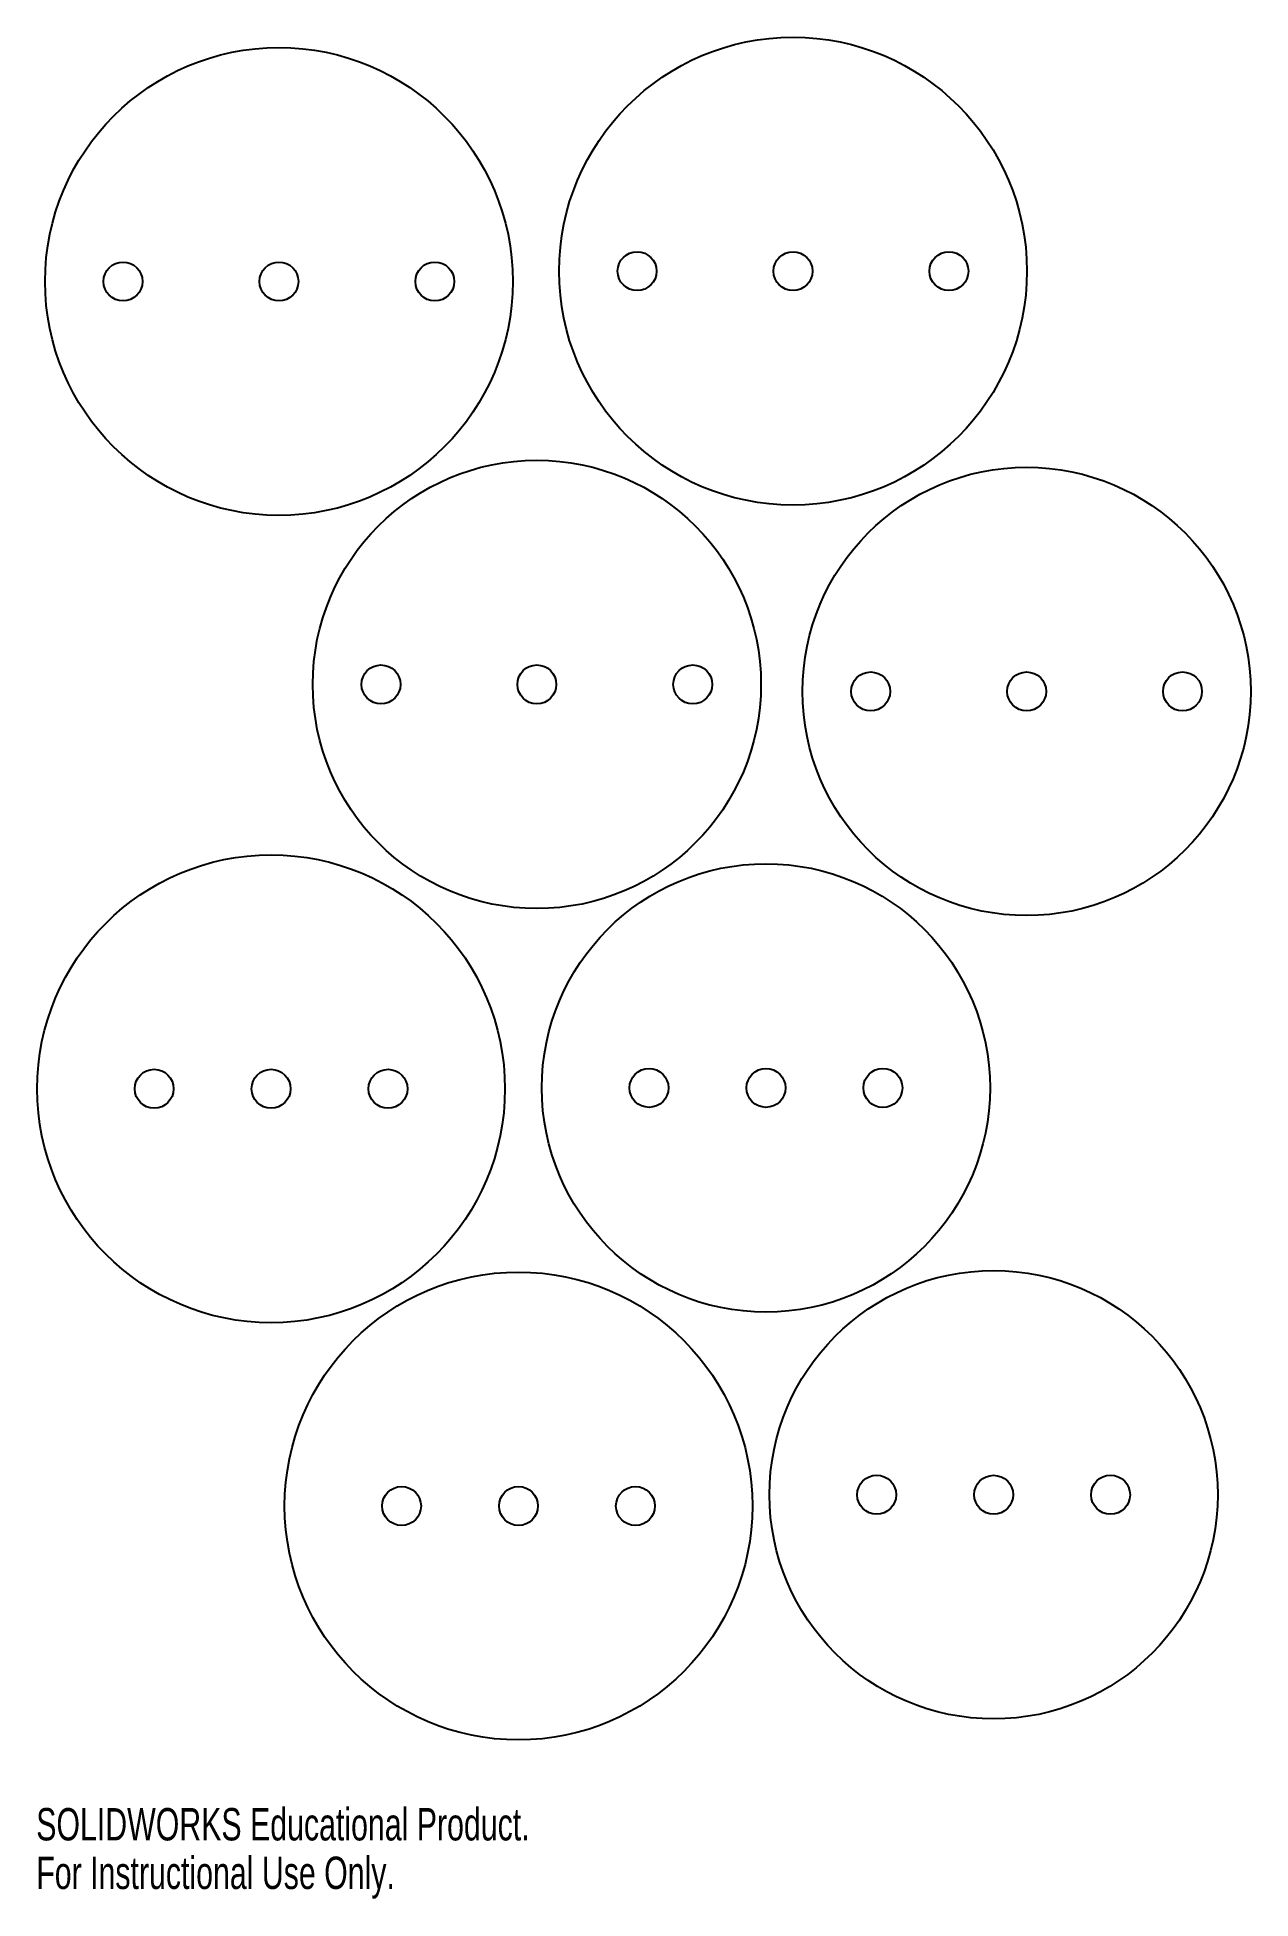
# Model space of a CAD drawing. Header units: millimetres. Extents: x 0 to 198, y 0 to 303.
import ezdxf

# ---------------------------------------------------------------- set-up
doc = ezdxf.new("R2010")
doc.units = ezdxf.units.MM
doc.styles.add('SLDTEXTSTYLE0', font='TXT', dxfattribs={"width": 0.7})

msp = doc.modelspace()

# ---------------------------------------------------------------- linework, layer by layer
at = {"color": 7, "linetype": 'Continuous', "lineweight": 25}
for centre, radius in [((39.54, 263.35), 38.1), ((123.29, 265.03), 38.1), ((97.89, 265.03), 3.17), ((123.29, 265.03), 3.17), ((148.69, 265.03), 3.17), ((14.14, 263.35), 3.17), ((39.54, 263.35), 3.17), ((64.94, 263.35), 3.17), ((81.56, 197.72), 36.51), ((161.35, 196.58), 36.51), ((56.16, 197.72), 3.17), ((81.56, 197.72), 3.17), ((106.96, 197.72), 3.17), ((135.95, 196.58), 3.17), ((161.35, 196.58), 3.17), ((186.75, 196.58), 3.17), ((38.26, 131.86), 38.1), ((118.88, 132), 36.51), ((19.21, 131.86), 3.17), ((38.26, 131.86), 3.17), ((57.31, 131.86), 3.17), ((99.83, 132), 3.17), ((118.88, 132), 3.17), ((137.93, 132), 3.18), ((78.57, 63.91), 38.1), ((155.97, 65.74), 36.51), ((59.52, 63.91), 3.17), ((78.57, 63.91), 3.17), ((97.62, 63.91), 3.17), ((136.92, 65.74), 3.18), ((155.97, 65.74), 3.17), ((175.02, 65.74), 3.18)]:
    msp.add_circle(centre, radius, dxfattribs=at)

# ---------------------------------------------------------------- texts
at = {"color": 7, "linetype": 'Continuous', "char_height": 5.273, "attachment_point": 1, "style": 'SLDTEXTSTYLE0'}
for s, insert in [('SOLIDWORKS Educational Product.', (0, 14.71)), ('For Instructional Use Only.', (0, 6.8))]:
    msp.add_mtext(s, dxfattribs=dict(at, insert=insert))

doc.saveas('drawing.dxf')
